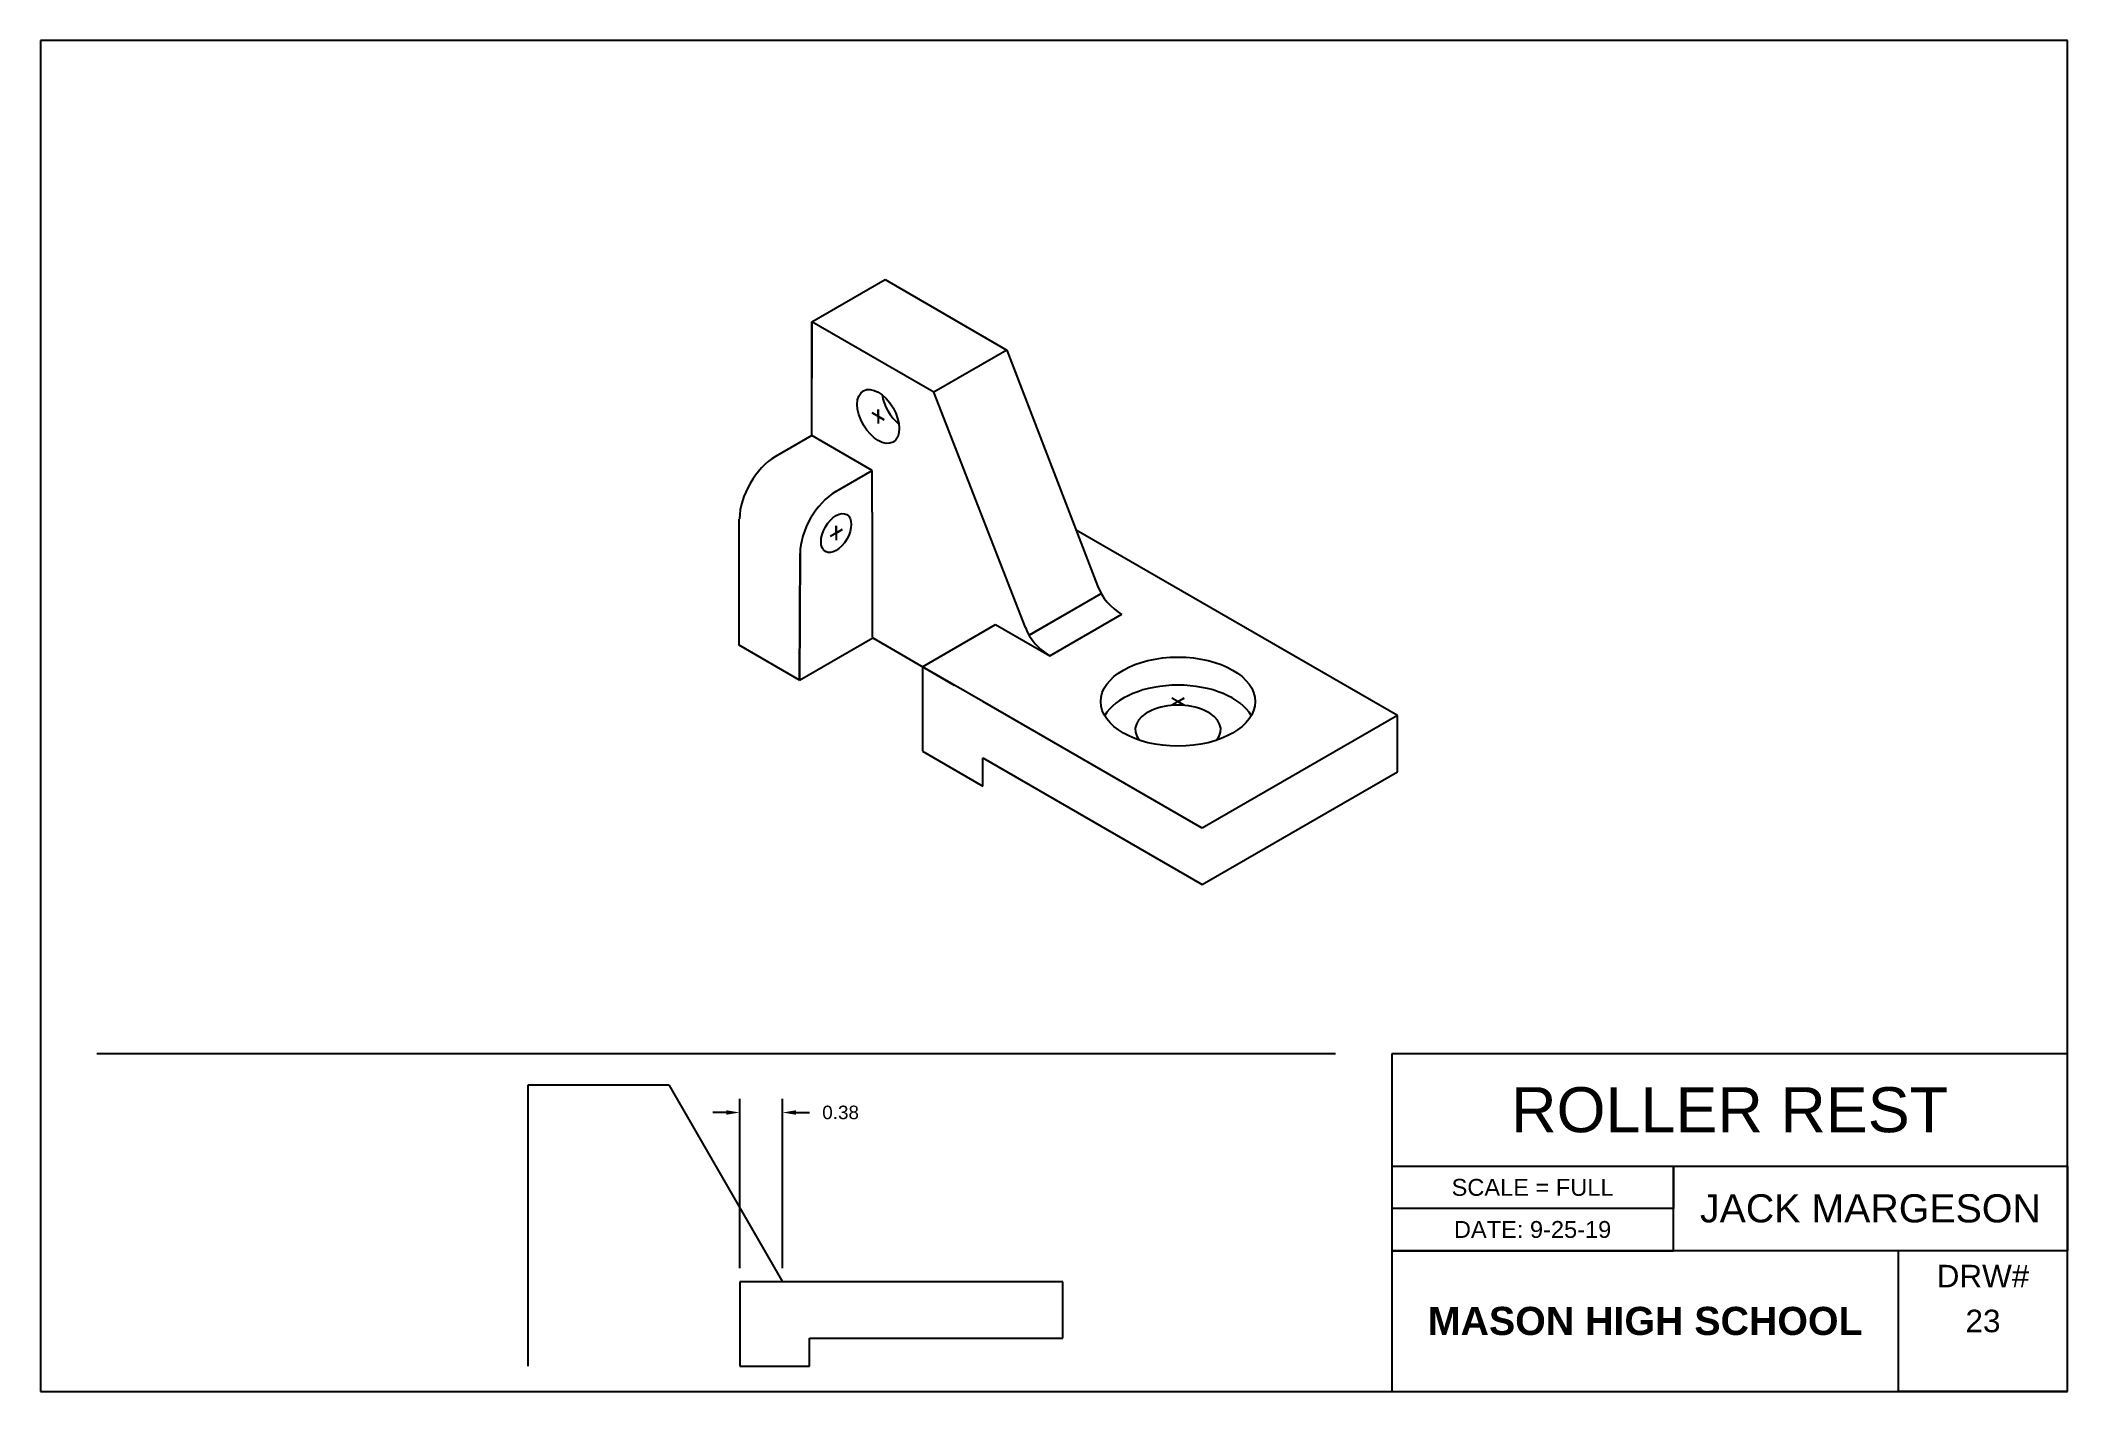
# Model space of a CAD drawing. Header units: inches. Extents: x 0 to 18, y 0 to 12.
import ezdxf

# ---------------------------------------------------------------- set-up
doc = ezdxf.new("R2010")
doc.units = ezdxf.units.IN
doc.header["$MEASUREMENT"] = 0
doc.layers.add('dims', color=3, linetype='Continuous')
doc.styles.get("Standard").update_dxf_attribs({"font": 'arial.ttf'})
doc.dimstyles.get("Standard").update_dxf_attribs({"dimtxt": 0.12, "dimasz": 0.12, "dimexe": 0.12, "dimexo": 0.12, "dimgap": 0.12, "dimtad": 0, "dimtih": 1, "dimtoh": 1, "dimrnd": 0.005, "dimzin": 0, "dimdsep": 46, "dimtxsty": 'Standard', "dimcen": 0.09, "dimadec": 0, "dimazin": 0, "dimtfac": 1, "dimtofl": 0, "dimtmove": 0, "dimatfit": 3, "dimfxl": 1, "dimtolj": 1, "dimtzin": 0, "dimarcsym": 0})

# ---------------------------------------------------------------- blocks, each defined once
blk = doc.blocks.new('*D4')
at = {"color": 0, "lineweight": -2, "transparency": 16777216}
for p, q in [((6.209, 1.094), (6.209, 2.598)), ((6.589, 1.094), (6.589, 2.598)), ((6.089, 2.478), (5.969, 2.478)), ((6.709, 2.478), (6.829, 2.478))]:
    blk.add_line(p, q, dxfattribs=at)
at = {"color": 0, "transparency": 16777216}
for points in [[(6.089, 2.498), (6.089, 2.458), (6.209, 2.478)], [(6.709, 2.498), (6.709, 2.458), (6.589, 2.478)]]:
    blk.add_solid(points, dxfattribs=at)
at = {"layer": 'Defpoints', "color": 0, "transparency": 16777216}
for p in [(6.589, 2.478), (6.209, 0.974), (6.589, 0.974)]:
    blk.add_point(p, dxfattribs=at)
at = {"color": 0, "transparency": 16777216, "insert": (7.105, 2.478), "char_height": 0.12, "attachment_point": 5}
blk.add_mtext('\\A1;0.38', dxfattribs=at)

msp = doc.modelspace()

# ---------------------------------------------------------------- linework, layer by layer
for p, q in [((18, 12), (0, 12)), ((0, 12), (0, 0)), ((18, 12), (0, 12)), ((0, 12), (0, 0)), ((18, 0), (18, 12)), ((18, 0), (18, 12)), ((6.85, 9.501), (7.5, 9.876)), ((7.5, 9.876), (8.582, 9.251)), ((6.85, 8.491), (6.85, 9.501)), ((7.933, 8.876), (6.85, 9.501)), ((6.85, 9.501), (6.85, 9.001)), ((8.582, 9.251), (7.933, 8.876)), ((8.582, 9.251), (9.386, 7.157)), ((8.747, 6.787), (7.933, 8.876)), ((6.85, 8.491), (6.527, 8.305)), ((7.386, 8.182), (6.85, 8.491)), ((7.064, 7.995), (7.386, 8.182)), ((7.386, 7.812), (7.386, 8.182)), ((6.204, 6.628), (6.204, 7.748)), ((7.386, 7.812), (7.386, 7.812)), ((7.386, 7.812), (7.386, 6.7)), ((7.065, 7.625), (7.065, 7.688)), ((7.065, 7.625), (7.119, 7.657)), ((12.049, 6.003), (9.197, 7.65)), ((6.741, 6.318), (6.745, 7.442)), ((6.745, 7.442), (6.741, 6.318)), ((8.779, 6.718), (9.419, 7.088)), ((9.212, 6.968), (8.779, 6.718)), ((8.962, 6.535), (9.602, 6.904)), ((6.741, 6.318), (7.39, 6.693)), ((7.39, 6.693), (8.114, 6.275)), ((7.832, 6.438), (8.481, 6.813)), ((8.481, 6.813), (8.81, 6.623)), ((6.741, 6.318), (6.204, 6.628)), ((8.81, 6.623), (8.962, 6.535)), ((12.049, 6.003), (10.967, 6.628)), ((8.369, 6.128), (7.832, 6.438)), ((7.832, 6.438), (7.832, 5.688)), ((10.317, 5.003), (8.369, 6.128)), ((10.101, 6.128), (10.155, 6.159)), ((10.101, 6.128), (10.155, 6.097)), ((12.049, 6.003), (10.317, 5.003)), ((12.049, 5.503), (12.049, 6.003)), ((7.832, 5.688), (8.369, 5.378)), ((8.369, 5.378), (8.369, 5.628)), ((8.369, 5.628), (10.317, 4.503)), ((10.317, 4.503), (12.049, 5.503)), ((11.5, 3), (0.5, 3)), ((18, 3), (12, 3)), ((12, 3), (12, 0)), ((12, 3), (12, 2)), ((18, 0), (18, 3)), ((12, 2), (18, 2)), ((14.5, 1.25), (14.5, 2)), ((14.5, 2), (14.5, 1.625)), ((18, 2), (18, 1.25)), ((14.5, 1.625), (12, 1.625)), ((18, 1.25), (12, 1.25)), ((12, 1.25), (14.5, 1.25)), ((16.5, 0), (16.5, 1.25)), ((0, 0), (18, 0)), ((0, 0), (18, 0)), ((18, 0), (16.5, 0)), ((18, 0), (16.5, 0))]:
    msp.add_line(p, q)
at = {"color": 3}
for p, q in [((7.493, 8.63), (7.385, 8.693)), ((7.439, 8.661), (7.439, 8.724)), ((7.439, 8.724), (7.439, 8.599)), ((7.439, 8.661), (7.493, 8.63)), ((7.119, 7.657), (7.011, 7.594)), ((7.065, 7.688), (7.065, 7.563)), ((10.155, 6.159), (10.047, 6.097)), ((10.155, 6.097), (10.047, 6.159)), ((4.329, 0.224), (4.329, 2.724)), ((4.329, 2.724), (5.579, 2.724)), ((5.579, 2.724), (6.589, 0.974)), ((9.079, 0.974), (6.209, 0.974)), ((6.209, 0.974), (6.209, 0.224)), ((9.079, 0.474), (9.079, 0.974)), ((6.829, 0.224), (6.829, 0.474)), ((6.829, 0.474), (9.079, 0.474)), ((6.209, 0.224), (6.829, 0.224))]:
    msp.add_line(p, q, dxfattribs=at)
for centre, start in [((9.853, 7.336), 201), ((9.212, 6.968), 201.2791)]:
    msp.add_arc(centre, 0.5, start, 240)
for centre, major_axis in [((7.439, 8.661), (0.132, -0.228)), ((7.065, 7.625), (-0.095, -0.164)), ((10.101, 6.128), (-0.686, 0))]:
    msp.add_ellipse(centre, major_axis=major_axis, ratio=0.57735)
for centre, major_axis, start_param, end_param in [((7.656, 8.786), (0.132, -0.228), 4.106888, 5.31789), ((6.528, 7.935), (-0.227, -0.392), 3.931442, 5.493326), ((7.065, 7.625), (-0.227, -0.392), 3.931442, 5.493326), ((10.101, 5.878), (-0.686, 0), 3.462758, 5.96202), ((10.101, 5.878), (-0.38, 0), 2.705961, 6.718817)]:
    msp.add_ellipse(centre, major_axis=major_axis, ratio=0.57735, start_param=start_param, end_param=end_param)

# ---------------------------------------------------------------- texts
for s, width, insert, char_height, attachment_point in [('ROLLER REST', 6, (15, 2.5), 0.4, 5), ('SCALE = FULL', 2.5, (13.25, 1.812), 0.15, 5), ('DATE: 9-25-19', 2.5, (13.25, 1.438), 0.15, 5), ('DRW#', 1.5, (17.25, 1.125), 0.2, 2), ('{\\fArial|b1|i0|c0|p34;MASON HIGH SCHOOL}', 4.5, (14.25, 0.625), 0.25, 5), ('23', 1.5, (17.25, 0.625), 0.2, 5)]:
    msp.add_mtext_dynamic_manual_height_columns(s, width=width, gutter_width=1, heights=[0], dxfattribs=dict(insert=insert, char_height=char_height, attachment_point=attachment_point))
at = {"layer": 'dims', "color": 3, "insert": (16.25, 1.625), "char_height": 0.25, "attachment_point": 5}
msp.add_mtext_dynamic_manual_height_columns('{\\C0;JACK MARGESON}', width=3.5, gutter_width=1, heights=[0], dxfattribs=at)

# ---------------------------------------------------------------- dimensions: what is measured, and where the dimension line sits
at = {"color": 3}
dim = msp.add_linear_dim(base=(6.589, 2.478), p1=(6.209, 0.974), p2=(6.589, 0.974), dimstyle='Standard', dxfattribs=at)
dim.commit()
dim.dimension.update_dxf_attribs({"geometry": '*D4', "text_midpoint": (7.105, 2.478)})

doc.saveas('drawing.dxf')
